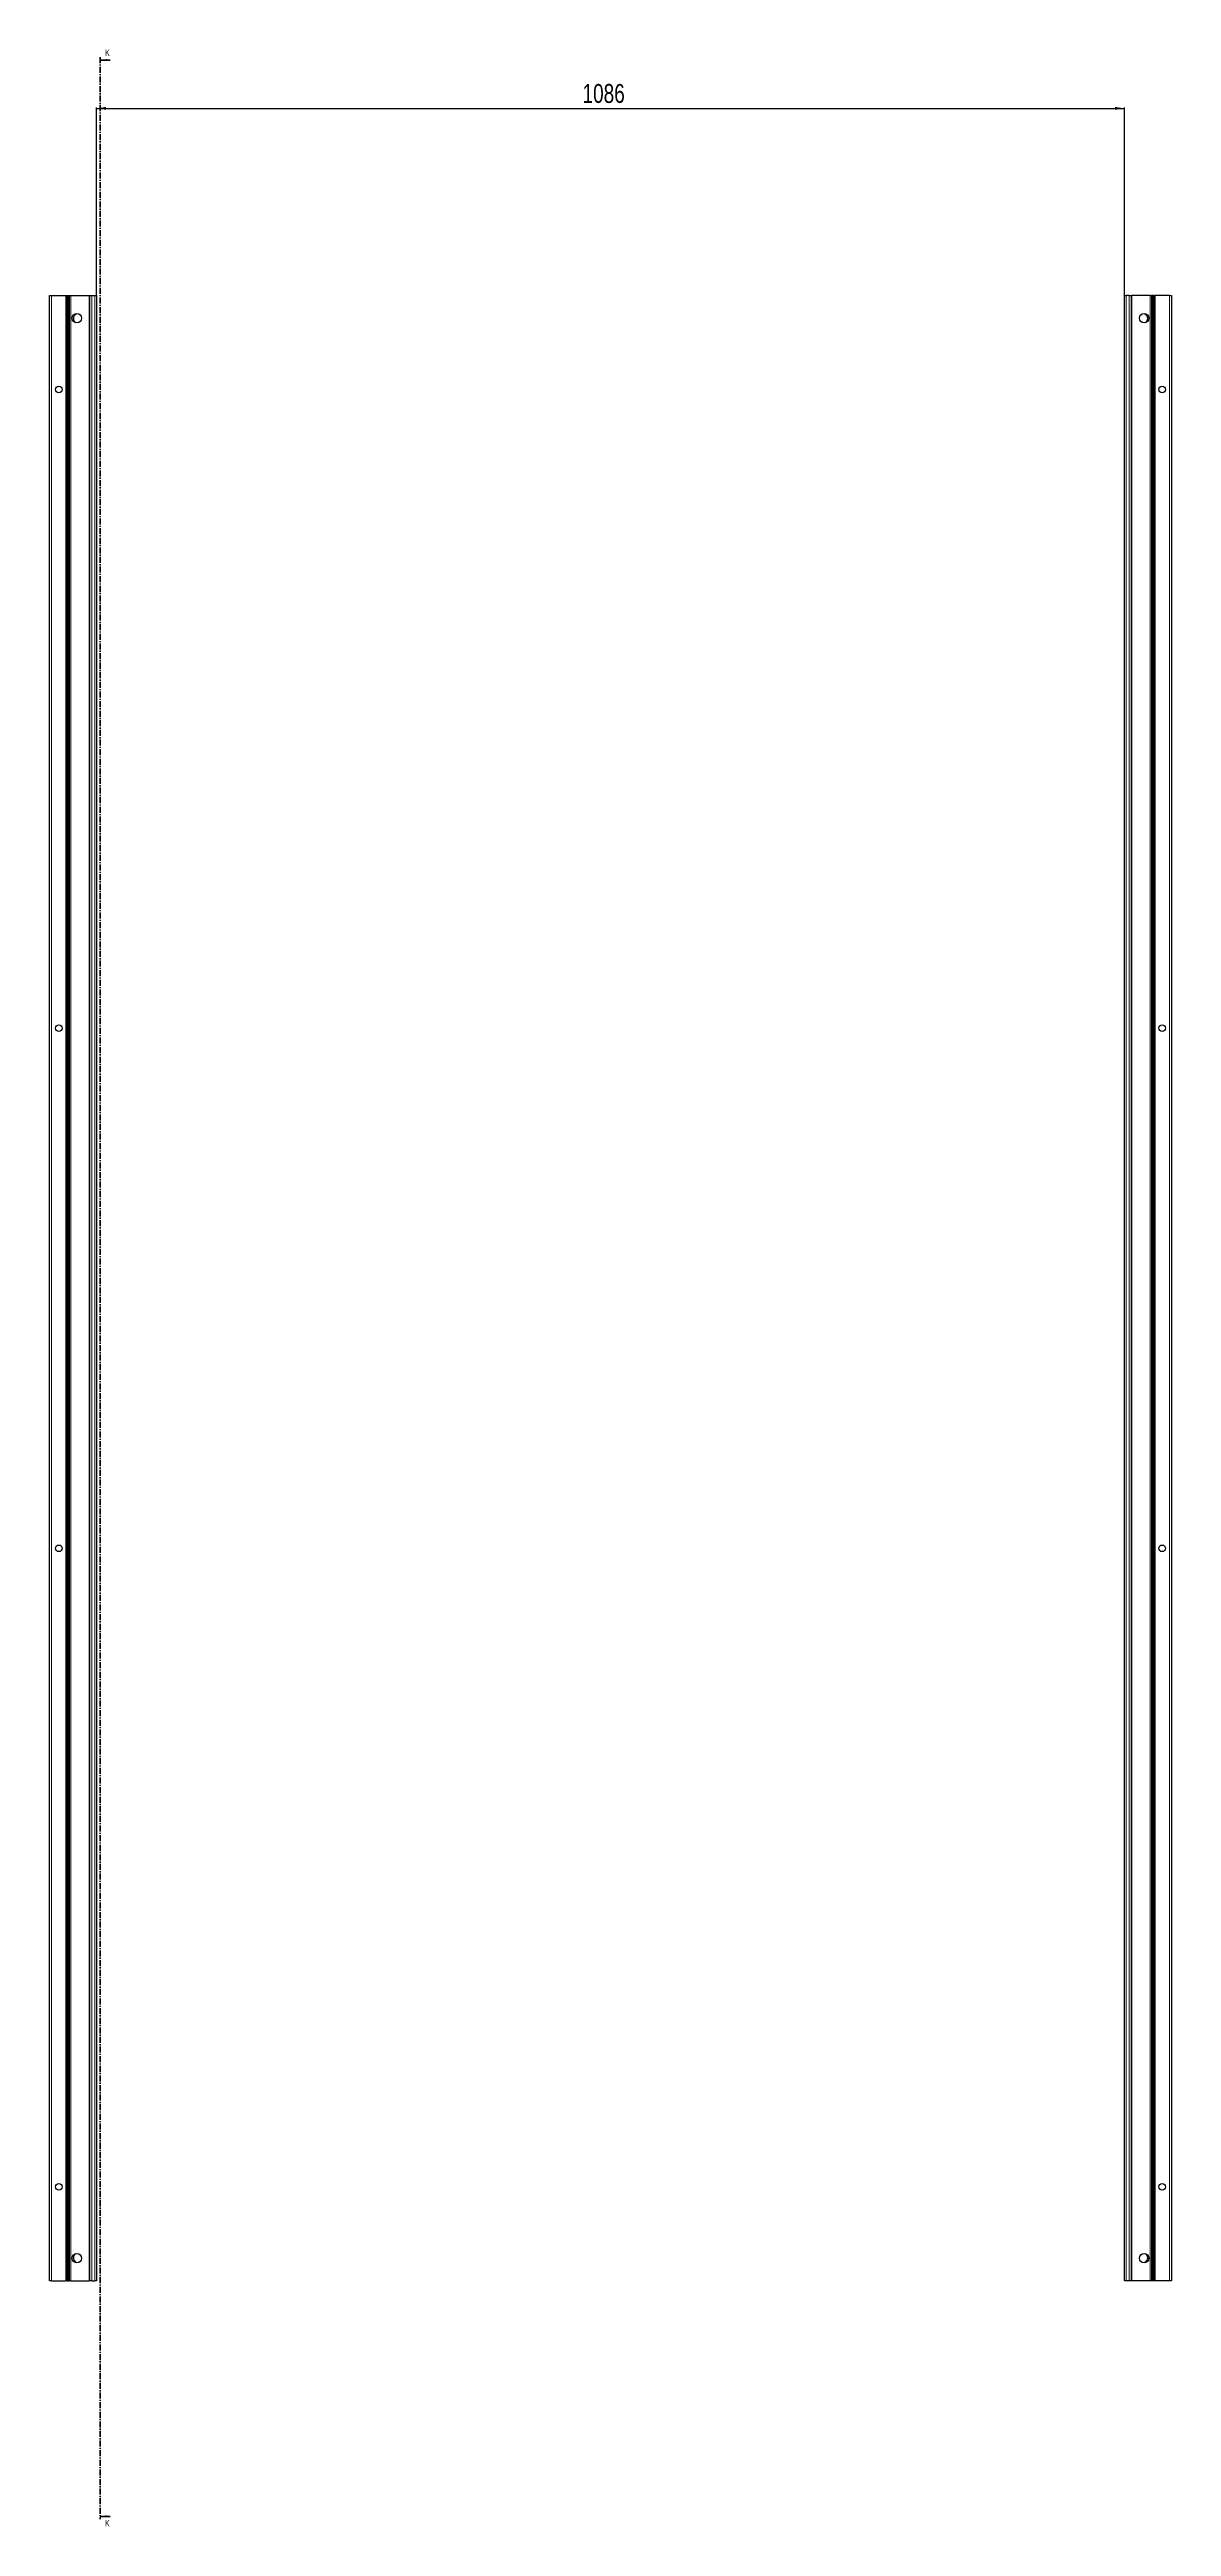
# Model space of a CAD drawing. Header units: millimetres. Extents: x -250 to 4825, y -2447 to 1577.
# Drawn here: x 2080 to 3265, y -1266 to 1353 of the extents above; entities that cross this region are included whole.
import ezdxf

# ---------------------------------------------------------------- set-up
doc = ezdxf.new("R2010")
doc.units = ezdxf.units.MM
doc.linetypes.add('CENTER', pattern=[10.16, 6.35, -1.27, 1.27, -1.27])
doc.layers.add('FORMAT', color=7, linetype='Continuous')
doc.styles.add('SLDTEXTSTYLE0', font='TXT', dxfattribs={"width": 0.75})
doc.dimstyles.new('SLDDIMSTYLE0', dxfattribs={"dimtxt": 20, "dimasz": 10, "dimexe": 0, "dimexo": 0.0625, "dimgap": 5, "dimtad": 2, "dimdec": 1, "dimrnd": 1e-09, "dimzin": 12, "dimdsep": 46, "dimtxsty": 'SLDTEXTSTYLE0', "dimsah": 1, "dimcen": 0.09, "dimadec": 0, "dimazin": 3, "dimtfac": 1, "dimtofl": 0, "dimtmove": 0, "dimatfit": 3, "dimfxl": 0, "dimfrac": 2, "dimtolj": 1, "dimtzin": 12, "dimarcsym": 0})

# ---------------------------------------------------------------- blocks, each defined once
blk = doc.blocks.new('_D_4')
at = {"layer": 'FORMAT'}
for p, q in [((2129.8, 1092.8), (2129.8, 1291.5)), ((2129.8, 1290.5), (3215.8, 1290.5)), ((3215.8, 1092.8), (3215.8, 1291.5))]:
    blk.add_line(p, q, dxfattribs=at)
for points in [[(2129.8, 1290.5), (2139.8, 1289), (2139.8, 1292.1)], [(3215.8, 1290.5), (3205.8, 1292.1), (3205.8, 1289)]]:
    blk.add_solid(points, dxfattribs=at)
at = {"layer": 'FORMAT', "insert": (2643.2, 1316.3), "char_height": 20, "attachment_point": 1, "style": 'SLDTEXTSTYLE0'}
blk.add_mtext('1086', dxfattribs=at)

msp = doc.modelspace()

# ---------------------------------------------------------------- linework, layer by layer
at = {"color": 7, "linetype": 'CENTER', "lineweight": 35}
msp.add_line((2133.49, 1344.64), (2133.49, -1258.12), dxfattribs=at)
at = {"color": 7, "linetype": 'Continuous', "lineweight": 35}
for p, q in [((2144.13, 1341.64), (2133.49, 1341.64)), ((2144.13, -1255.12), (2133.49, -1255.12))]:
    msp.add_line(p, q, dxfattribs=at)
at = {"color": 7, "linetype": 'Continuous', "lineweight": 25}
for p, q in [((2080.06, -1006.24), (2080.06, 1092.76)), ((2080.06, 1092.76), (2082.06, 1092.76)), ((2082.06, 1092.76), (2097.41, 1092.76)), ((2097.41, 1092.76), (2098.06, 1092.76)), ((2098.06, 1069.01), (2098.06, 1092.76)), ((2098.06, 1092.76), (2098.64, 1092.76)), ((2098.64, 1092.76), (2099.85, 1092.76)), ((2099.85, 1092.76), (2099.85, -1006.24)), ((2099.85, 1092.76), (2099.88, 1092.76)), ((2099.88, 1092.76), (2099.88, -1006.24)), ((2099.88, 1092.76), (2101.09, 1092.76)), ((2101.09, 1092.76), (2102.5, 1092.76)), ((2102.5, 1092.76), (2121.91, 1092.76)), ((2108.11, 1073.28), (2108.11, 1073.69)), ((2121.91, 1092.76), (2122.56, 1092.76)), ((2122.56, -1006.24), (2122.56, 1092.76)), ((2122.56, 1092.76), (2124.56, 1092.76)), ((2124.56, 1092.76), (2127.76, 1092.76)), ((2127.76, 1092.76), (2129.76, 1092.76)), ((2129.76, 1092.76), (2129.76, -1006.24)), ((3215.76, -1006.24), (3215.76, 1092.76)), ((3215.76, 1092.76), (3217.76, 1092.76)), ((3220.96, 1092.76), (3217.76, 1092.76)), ((3220.96, 1092.76), (3222.96, 1092.76)), ((3222.96, 1092.76), (3222.96, -1006.24)), ((3222.96, 1092.76), (3223.61, 1092.76)), ((3243.01, 1092.76), (3223.61, 1092.76)), ((3237.41, 1073.69), (3237.41, 1073.28)), ((3243.01, 1092.76), (3244.42, 1092.76)), ((3245.63, 1092.76), (3244.42, 1092.76)), ((3245.63, -1006.24), (3245.63, 1092.76)), ((3245.66, 1092.76), (3245.63, 1092.76)), ((3245.66, -1006.24), (3245.66, 1092.76)), ((3246.87, 1092.76), (3245.66, 1092.76)), ((3246.87, 1092.76), (3247.46, 1092.76)), ((3247.46, 1092.76), (3247.46, 1069.01)), ((3247.46, 1092.76), (3248.11, 1092.76)), ((3263.46, 1092.76), (3248.11, 1092.76)), ((3263.46, 1092.76), (3265.46, 1092.76)), ((3265.46, 1092.76), (3265.46, -1006.24)), ((2098.12, 1068.9), (2098.06, 1069.01)), ((2098.06, 1069.01), (2098.06, 1067.51)), ((2098.06, 1067.51), (2098.12, 1067.61)), ((2098.06, 1019.01), (2098.06, 1067.51)), ((2098.12, 1067.61), (2098.12, 1068.9)), ((3247.46, 1069.01), (3247.39, 1068.9)), ((3247.39, 1068.9), (3247.39, 1067.61)), ((3247.39, 1067.61), (3247.46, 1067.51)), ((3247.46, 1067.51), (3247.46, 1069.01)), ((3247.46, 1067.51), (3247.46, 1019.01)), ((2098.12, 1018.9), (2098.06, 1019.01)), ((2098.06, 1019.01), (2098.06, 1017.51)), ((2098.06, 1017.51), (2098.12, 1017.61)), ((2098.06, 969.01), (2098.06, 1017.51)), ((2098.12, 1017.61), (2098.12, 1018.9)), ((3247.46, 1019.01), (3247.39, 1018.9)), ((3247.39, 1018.9), (3247.39, 1017.61)), ((3247.39, 1017.61), (3247.46, 1017.51)), ((3247.46, 1017.51), (3247.46, 1019.01)), ((3247.46, 1017.51), (3247.46, 969.01)), ((2098.12, 968.9), (2098.06, 969.01)), ((2098.06, 969.01), (2098.06, 967.51)), ((2098.12, 967.61), (2098.12, 968.9)), ((3247.46, 969.01), (3247.39, 968.9)), ((3247.39, 968.9), (3247.39, 967.61)), ((3247.46, 967.51), (3247.46, 969.01)), ((2098.06, 967.51), (2098.12, 967.61)), ((2098.06, 919.01), (2098.06, 967.51)), ((3247.39, 967.61), (3247.46, 967.51)), ((3247.46, 967.51), (3247.46, 919.01)), ((2098.12, 918.9), (2098.06, 919.01)), ((2098.06, 919.01), (2098.06, 917.51)), ((2098.06, 917.51), (2098.12, 917.61)), ((2098.06, 869.01), (2098.06, 917.51)), ((2098.12, 917.61), (2098.12, 918.9)), ((3247.46, 919.01), (3247.39, 918.9)), ((3247.39, 918.9), (3247.39, 917.61)), ((3247.39, 917.61), (3247.46, 917.51)), ((3247.46, 917.51), (3247.46, 919.01)), ((3247.46, 917.51), (3247.46, 869.01)), ((2098.12, 868.9), (2098.06, 869.01)), ((2098.06, 869.01), (2098.06, 867.51)), ((2098.06, 867.51), (2098.12, 867.61)), ((2098.06, 819.01), (2098.06, 867.51)), ((2098.12, 867.61), (2098.12, 868.9)), ((3247.46, 869.01), (3247.39, 868.9)), ((3247.39, 868.9), (3247.39, 867.61)), ((3247.39, 867.61), (3247.46, 867.51)), ((3247.46, 867.51), (3247.46, 869.01)), ((3247.46, 867.51), (3247.46, 819.01)), ((2098.12, 818.9), (2098.06, 819.01)), ((2098.06, 819.01), (2098.06, 817.51)), ((2098.06, 817.51), (2098.12, 817.61)), ((2098.06, 769.01), (2098.06, 817.51)), ((2098.12, 817.61), (2098.12, 818.9)), ((3247.46, 819.01), (3247.39, 818.9)), ((3247.39, 818.9), (3247.39, 817.61)), ((3247.39, 817.61), (3247.46, 817.51)), ((3247.46, 817.51), (3247.46, 819.01)), ((3247.46, 817.51), (3247.46, 769.01)), ((2098.12, 768.9), (2098.06, 769.01)), ((2098.06, 769.01), (2098.06, 767.51)), ((2098.06, 767.51), (2098.12, 767.61)), ((2098.06, 719.01), (2098.06, 767.51)), ((2098.12, 767.61), (2098.12, 768.9)), ((3247.46, 769.01), (3247.39, 768.9)), ((3247.39, 768.9), (3247.39, 767.61)), ((3247.39, 767.61), (3247.46, 767.51)), ((3247.46, 767.51), (3247.46, 769.01)), ((3247.46, 767.51), (3247.46, 719.01)), ((2098.12, 718.9), (2098.06, 719.01)), ((2098.06, 719.01), (2098.06, 717.51)), ((2098.06, 717.51), (2098.12, 717.61)), ((2098.06, 669.01), (2098.06, 717.51)), ((2098.12, 717.61), (2098.12, 718.9)), ((3247.46, 719.01), (3247.39, 718.9)), ((3247.39, 718.9), (3247.39, 717.61)), ((3247.39, 717.61), (3247.46, 717.51)), ((3247.46, 717.51), (3247.46, 719.01)), ((3247.46, 717.51), (3247.46, 669.01)), ((2098.12, 668.9), (2098.06, 669.01)), ((2098.06, 669.01), (2098.06, 667.51)), ((2098.06, 667.51), (2098.12, 667.61)), ((2098.06, 619.01), (2098.06, 667.51)), ((2098.12, 667.61), (2098.12, 668.9)), ((3247.46, 669.01), (3247.39, 668.9)), ((3247.39, 668.9), (3247.39, 667.61)), ((3247.39, 667.61), (3247.46, 667.51)), ((3247.46, 667.51), (3247.46, 669.01)), ((3247.46, 667.51), (3247.46, 619.01)), ((2098.12, 618.9), (2098.06, 619.01)), ((2098.06, 619.01), (2098.06, 617.51)), ((2098.06, 617.51), (2098.12, 617.61)), ((2098.06, 569.01), (2098.06, 617.51)), ((2098.12, 617.61), (2098.12, 618.9)), ((3247.46, 619.01), (3247.39, 618.9)), ((3247.39, 618.9), (3247.39, 617.61)), ((3247.39, 617.61), (3247.46, 617.51)), ((3247.46, 617.51), (3247.46, 619.01)), ((3247.46, 617.51), (3247.46, 569.01)), ((2098.12, 568.9), (2098.06, 569.01)), ((2098.06, 569.01), (2098.06, 567.51)), ((2098.06, 567.51), (2098.12, 567.61)), ((2098.06, 519.01), (2098.06, 567.51)), ((2098.12, 567.61), (2098.12, 568.9)), ((3247.46, 569.01), (3247.39, 568.9)), ((3247.39, 568.9), (3247.39, 567.61)), ((3247.39, 567.61), (3247.46, 567.51)), ((3247.46, 567.51), (3247.46, 569.01)), ((3247.46, 567.51), (3247.46, 519.01)), ((2098.12, 518.9), (2098.06, 519.01)), ((2098.06, 519.01), (2098.06, 517.51)), ((2098.06, 517.51), (2098.12, 517.61)), ((2098.06, 469.01), (2098.06, 517.51)), ((2098.12, 517.61), (2098.12, 518.9)), ((3247.46, 519.01), (3247.39, 518.9)), ((3247.39, 518.9), (3247.39, 517.61)), ((3247.39, 517.61), (3247.46, 517.51)), ((3247.46, 517.51), (3247.46, 519.01)), ((3247.46, 517.51), (3247.46, 469.01)), ((2098.12, 468.9), (2098.06, 469.01)), ((2098.06, 469.01), (2098.06, 467.51)), ((2098.06, 467.51), (2098.12, 467.61)), ((2098.06, 419.01), (2098.06, 467.51)), ((2098.12, 467.61), (2098.12, 468.9)), ((3247.46, 469.01), (3247.39, 468.9)), ((3247.39, 468.9), (3247.39, 467.61)), ((3247.39, 467.61), (3247.46, 467.51)), ((3247.46, 467.51), (3247.46, 469.01)), ((3247.46, 467.51), (3247.46, 419.01)), ((2098.12, 418.9), (2098.06, 419.01)), ((2098.06, 419.01), (2098.06, 417.51)), ((3247.46, 419.01), (3247.39, 418.9)), ((3247.46, 417.51), (3247.46, 419.01)), ((2098.06, 417.51), (2098.12, 417.61)), ((2098.06, 369.01), (2098.06, 417.51)), ((2098.12, 417.61), (2098.12, 418.9)), ((3247.39, 418.9), (3247.39, 417.61)), ((3247.39, 417.61), (3247.46, 417.51)), ((3247.46, 417.51), (3247.46, 369.01)), ((2098.12, 368.9), (2098.06, 369.01)), ((2098.06, 369.01), (2098.06, 367.51)), ((2098.06, 367.51), (2098.12, 367.61)), ((2098.06, 319.01), (2098.06, 367.51)), ((2098.12, 367.61), (2098.12, 368.9)), ((3247.46, 369.01), (3247.39, 368.9)), ((3247.39, 368.9), (3247.39, 367.61)), ((3247.39, 367.61), (3247.46, 367.51)), ((3247.46, 367.51), (3247.46, 369.01)), ((3247.46, 367.51), (3247.46, 319.01)), ((2098.12, 318.9), (2098.06, 319.01)), ((2098.06, 319.01), (2098.06, 317.51)), ((2098.06, 317.51), (2098.12, 317.61)), ((2098.06, 269.01), (2098.06, 317.51)), ((2098.12, 317.61), (2098.12, 318.9)), ((3247.46, 319.01), (3247.39, 318.9)), ((3247.39, 318.9), (3247.39, 317.61)), ((3247.39, 317.61), (3247.46, 317.51)), ((3247.46, 317.51), (3247.46, 319.01)), ((3247.46, 317.51), (3247.46, 269.01)), ((2098.12, 268.9), (2098.06, 269.01)), ((2098.06, 269.01), (2098.06, 267.51)), ((2098.06, 267.51), (2098.12, 267.61)), ((2098.06, 219.01), (2098.06, 267.51)), ((2098.12, 267.61), (2098.12, 268.9)), ((3247.46, 269.01), (3247.39, 268.9)), ((3247.39, 268.9), (3247.39, 267.61)), ((3247.39, 267.61), (3247.46, 267.51)), ((3247.46, 267.51), (3247.46, 269.01)), ((3247.46, 267.51), (3247.46, 219.01)), ((2098.12, 218.9), (2098.06, 219.01)), ((2098.06, 219.01), (2098.06, 217.51)), ((2098.06, 217.51), (2098.12, 217.61)), ((2098.06, 169.01), (2098.06, 217.51)), ((2098.12, 217.61), (2098.12, 218.9)), ((3247.46, 219.01), (3247.39, 218.9)), ((3247.39, 218.9), (3247.39, 217.61)), ((3247.39, 217.61), (3247.46, 217.51)), ((3247.46, 217.51), (3247.46, 219.01)), ((3247.46, 217.51), (3247.46, 169.01)), ((2098.12, 168.9), (2098.06, 169.01)), ((2098.06, 169.01), (2098.06, 167.51)), ((2098.06, 167.51), (2098.12, 167.61)), ((2098.06, 119.01), (2098.06, 167.51)), ((2098.12, 167.61), (2098.12, 168.9)), ((3247.46, 169.01), (3247.39, 168.9)), ((3247.39, 168.9), (3247.39, 167.61)), ((3247.39, 167.61), (3247.46, 167.51)), ((3247.46, 167.51), (3247.46, 169.01)), ((3247.46, 167.51), (3247.46, 119.01)), ((2098.12, 118.9), (2098.06, 119.01)), ((2098.06, 119.01), (2098.06, 117.51)), ((2098.06, 117.51), (2098.12, 117.61)), ((2098.06, 69.01), (2098.06, 117.51)), ((2098.12, 117.61), (2098.12, 118.9)), ((3247.46, 119.01), (3247.39, 118.9)), ((3247.39, 118.9), (3247.39, 117.61)), ((3247.39, 117.61), (3247.46, 117.51)), ((3247.46, 117.51), (3247.46, 119.01)), ((3247.46, 117.51), (3247.46, 69.01)), ((2098.12, 68.9), (2098.06, 69.01)), ((2098.06, 69.01), (2098.06, 67.51)), ((2098.06, 67.51), (2098.12, 67.61)), ((2098.06, 19.01), (2098.06, 67.51)), ((2098.12, 67.61), (2098.12, 68.9)), ((3247.46, 69.01), (3247.39, 68.9)), ((3247.39, 68.9), (3247.39, 67.61)), ((3247.39, 67.61), (3247.46, 67.51)), ((3247.46, 67.51), (3247.46, 69.01)), ((3247.46, 67.51), (3247.46, 19.01)), ((2098.12, 18.9), (2098.06, 19.01)), ((2098.06, 19.01), (2098.06, 17.51)), ((2098.06, 17.51), (2098.12, 17.61)), ((2098.06, -30.99), (2098.06, 17.51)), ((2098.12, 17.61), (2098.12, 18.9)), ((3247.46, 19.01), (3247.39, 18.9)), ((3247.39, 18.9), (3247.39, 17.61)), ((3247.39, 17.61), (3247.46, 17.51)), ((3247.46, 17.51), (3247.46, 19.01)), ((3247.46, 17.51), (3247.46, -30.99)), ((2098.12, -31.1), (2098.06, -30.99)), ((2098.06, -30.99), (2098.06, -32.49)), ((2098.06, -32.49), (2098.12, -32.39)), ((2098.06, -80.99), (2098.06, -32.49)), ((2098.12, -32.39), (2098.12, -31.1)), ((3247.46, -30.99), (3247.39, -31.1)), ((3247.39, -31.1), (3247.39, -32.39)), ((3247.39, -32.39), (3247.46, -32.49)), ((3247.46, -32.49), (3247.46, -30.99)), ((3247.46, -32.49), (3247.46, -80.99)), ((2098.12, -81.1), (2098.06, -80.99)), ((2098.06, -80.99), (2098.06, -82.49)), ((2098.06, -82.49), (2098.12, -82.39)), ((2098.06, -130.99), (2098.06, -82.49)), ((2098.12, -82.39), (2098.12, -81.1)), ((3247.46, -80.99), (3247.39, -81.1)), ((3247.39, -81.1), (3247.39, -82.39)), ((3247.39, -82.39), (3247.46, -82.49)), ((3247.46, -82.49), (3247.46, -80.99)), ((3247.46, -82.49), (3247.46, -130.99)), ((2098.12, -131.1), (2098.06, -130.99)), ((2098.06, -130.99), (2098.06, -132.49)), ((2098.06, -132.49), (2098.12, -132.39)), ((2098.06, -180.99), (2098.06, -132.49)), ((2098.12, -132.39), (2098.12, -131.1)), ((3247.46, -130.99), (3247.39, -131.1)), ((3247.39, -131.1), (3247.39, -132.39)), ((3247.39, -132.39), (3247.46, -132.49)), ((3247.46, -132.49), (3247.46, -130.99)), ((3247.46, -132.49), (3247.46, -180.99)), ((2098.12, -181.1), (2098.06, -180.99)), ((2098.06, -180.99), (2098.06, -182.49)), ((2098.06, -182.49), (2098.12, -182.39)), ((2098.06, -230.99), (2098.06, -182.49)), ((2098.12, -182.39), (2098.12, -181.1)), ((3247.46, -180.99), (3247.39, -181.1)), ((3247.39, -181.1), (3247.39, -182.39)), ((3247.39, -182.39), (3247.46, -182.49)), ((3247.46, -182.49), (3247.46, -180.99)), ((3247.46, -182.49), (3247.46, -230.99)), ((2098.12, -231.1), (2098.06, -230.99)), ((2098.06, -230.99), (2098.06, -232.49)), ((2098.06, -232.49), (2098.12, -232.39)), ((2098.06, -280.99), (2098.06, -232.49)), ((2098.12, -232.39), (2098.12, -231.1)), ((3247.46, -230.99), (3247.39, -231.1)), ((3247.39, -231.1), (3247.39, -232.39)), ((3247.39, -232.39), (3247.46, -232.49)), ((3247.46, -232.49), (3247.46, -230.99)), ((3247.46, -232.49), (3247.46, -280.99)), ((2098.12, -281.1), (2098.06, -280.99)), ((2098.06, -280.99), (2098.06, -282.49)), ((2098.06, -282.49), (2098.12, -282.39)), ((2098.06, -330.99), (2098.06, -282.49)), ((2098.12, -282.39), (2098.12, -281.1)), ((3247.46, -280.99), (3247.39, -281.1)), ((3247.39, -281.1), (3247.39, -282.39)), ((3247.39, -282.39), (3247.46, -282.49)), ((3247.46, -282.49), (3247.46, -280.99)), ((3247.46, -282.49), (3247.46, -330.99)), ((2098.12, -331.1), (2098.06, -330.99)), ((2098.06, -330.99), (2098.06, -332.49)), ((2098.06, -332.49), (2098.12, -332.39)), ((2098.06, -380.99), (2098.06, -332.49)), ((2098.12, -332.39), (2098.12, -331.1)), ((3247.46, -330.99), (3247.39, -331.1)), ((3247.39, -331.1), (3247.39, -332.39)), ((3247.39, -332.39), (3247.46, -332.49)), ((3247.46, -332.49), (3247.46, -330.99)), ((3247.46, -332.49), (3247.46, -380.99)), ((2098.12, -381.1), (2098.06, -380.99)), ((2098.06, -380.99), (2098.06, -382.49)), ((2098.06, -382.49), (2098.12, -382.39)), ((2098.06, -430.99), (2098.06, -382.49)), ((2098.12, -382.39), (2098.12, -381.1)), ((3247.46, -380.99), (3247.39, -381.1)), ((3247.39, -381.1), (3247.39, -382.39)), ((3247.39, -382.39), (3247.46, -382.49)), ((3247.46, -382.49), (3247.46, -380.99)), ((3247.46, -382.49), (3247.46, -430.99)), ((2098.12, -431.1), (2098.06, -430.99)), ((2098.06, -430.99), (2098.06, -432.49)), ((2098.06, -432.49), (2098.12, -432.39)), ((2098.06, -480.99), (2098.06, -432.49)), ((2098.12, -432.39), (2098.12, -431.1)), ((3247.46, -430.99), (3247.39, -431.1)), ((3247.39, -431.1), (3247.39, -432.39)), ((3247.39, -432.39), (3247.46, -432.49)), ((3247.46, -432.49), (3247.46, -430.99)), ((3247.46, -432.49), (3247.46, -480.99)), ((2098.12, -481.1), (2098.06, -480.99)), ((2098.06, -480.99), (2098.06, -482.49)), ((2098.06, -482.49), (2098.12, -482.39)), ((2098.06, -530.99), (2098.06, -482.49)), ((2098.12, -482.39), (2098.12, -481.1)), ((3247.46, -480.99), (3247.39, -481.1)), ((3247.39, -481.1), (3247.39, -482.39)), ((3247.39, -482.39), (3247.46, -482.49)), ((3247.46, -482.49), (3247.46, -480.99)), ((3247.46, -482.49), (3247.46, -530.99)), ((2098.12, -531.1), (2098.06, -530.99)), ((2098.06, -530.99), (2098.06, -532.49)), ((2098.06, -532.49), (2098.12, -532.39)), ((2098.06, -580.99), (2098.06, -532.49)), ((2098.12, -532.39), (2098.12, -531.1)), ((3247.46, -530.99), (3247.39, -531.1)), ((3247.39, -531.1), (3247.39, -532.39)), ((3247.39, -532.39), (3247.46, -532.49)), ((3247.46, -532.49), (3247.46, -530.99)), ((3247.46, -532.49), (3247.46, -580.99)), ((2098.12, -581.1), (2098.06, -580.99)), ((2098.06, -580.99), (2098.06, -582.49)), ((2098.06, -582.49), (2098.12, -582.39)), ((2098.06, -630.99), (2098.06, -582.49)), ((2098.12, -582.39), (2098.12, -581.1)), ((3247.46, -580.99), (3247.39, -581.1)), ((3247.39, -581.1), (3247.39, -582.39)), ((3247.39, -582.39), (3247.46, -582.49)), ((3247.46, -582.49), (3247.46, -580.99)), ((3247.46, -582.49), (3247.46, -630.99)), ((2098.12, -631.1), (2098.06, -630.99)), ((2098.06, -630.99), (2098.06, -632.49)), ((2098.06, -632.49), (2098.12, -632.39)), ((2098.06, -680.99), (2098.06, -632.49)), ((2098.12, -632.39), (2098.12, -631.1)), ((3247.46, -630.99), (3247.39, -631.1)), ((3247.39, -631.1), (3247.39, -632.39)), ((3247.39, -632.39), (3247.46, -632.49)), ((3247.46, -632.49), (3247.46, -630.99)), ((3247.46, -632.49), (3247.46, -680.99)), ((2098.12, -681.1), (2098.06, -680.99)), ((2098.06, -680.99), (2098.06, -682.49)), ((2098.06, -682.49), (2098.12, -682.39)), ((2098.06, -730.99), (2098.06, -682.49)), ((2098.12, -682.39), (2098.12, -681.1)), ((3247.46, -680.99), (3247.39, -681.1)), ((3247.39, -681.1), (3247.39, -682.39)), ((3247.39, -682.39), (3247.46, -682.49)), ((3247.46, -682.49), (3247.46, -680.99)), ((3247.46, -682.49), (3247.46, -730.99)), ((2098.12, -731.1), (2098.06, -730.99)), ((2098.06, -730.99), (2098.06, -732.49)), ((2098.06, -732.49), (2098.12, -732.39)), ((2098.06, -780.99), (2098.06, -732.49)), ((2098.12, -732.39), (2098.12, -731.1)), ((3247.46, -730.99), (3247.39, -731.1)), ((3247.39, -731.1), (3247.39, -732.39)), ((3247.39, -732.39), (3247.46, -732.49)), ((3247.46, -732.49), (3247.46, -730.99)), ((3247.46, -732.49), (3247.46, -780.99)), ((2098.12, -781.1), (2098.06, -780.99)), ((2098.06, -780.99), (2098.06, -782.49)), ((2098.06, -782.49), (2098.12, -782.39)), ((2098.06, -830.99), (2098.06, -782.49)), ((2098.12, -782.39), (2098.12, -781.1)), ((3247.46, -780.99), (3247.39, -781.1)), ((3247.39, -781.1), (3247.39, -782.39)), ((3247.39, -782.39), (3247.46, -782.49)), ((3247.46, -782.49), (3247.46, -780.99)), ((3247.46, -782.49), (3247.46, -830.99)), ((2098.12, -831.1), (2098.06, -830.99)), ((2098.06, -830.99), (2098.06, -832.49)), ((2098.06, -832.49), (2098.12, -832.39)), ((2098.06, -880.99), (2098.06, -832.49)), ((2098.12, -832.39), (2098.12, -831.1)), ((3247.46, -830.99), (3247.39, -831.1)), ((3247.39, -831.1), (3247.39, -832.39)), ((3247.39, -832.39), (3247.46, -832.49)), ((3247.46, -832.49), (3247.46, -830.99)), ((3247.46, -832.49), (3247.46, -880.99)), ((2098.12, -881.1), (2098.06, -880.99)), ((2098.06, -880.99), (2098.06, -882.49)), ((2098.06, -882.49), (2098.12, -882.39)), ((2098.06, -930.99), (2098.06, -882.49)), ((2098.12, -882.39), (2098.12, -881.1)), ((3247.46, -880.99), (3247.39, -881.1)), ((3247.39, -881.1), (3247.39, -882.39)), ((3247.39, -882.39), (3247.46, -882.49)), ((3247.46, -882.49), (3247.46, -880.99)), ((3247.46, -882.49), (3247.46, -930.99)), ((2098.12, -931.1), (2098.06, -930.99)), ((2098.06, -930.99), (2098.06, -932.49)), ((2098.06, -932.49), (2098.12, -932.39)), ((2098.06, -980.99), (2098.06, -932.49)), ((2098.12, -932.39), (2098.12, -931.1)), ((3247.46, -930.99), (3247.39, -931.1)), ((3247.39, -931.1), (3247.39, -932.39)), ((3247.39, -932.39), (3247.46, -932.49)), ((3247.46, -932.49), (3247.46, -930.99)), ((3247.46, -932.49), (3247.46, -980.99)), ((2098.12, -981.1), (2098.06, -980.99)), ((2098.06, -980.99), (2098.06, -982.49)), ((2098.06, -982.49), (2098.12, -982.39)), ((2098.06, -1006.24), (2098.06, -982.49)), ((2098.12, -982.39), (2098.12, -981.1)), ((2108.11, -987.18), (2108.11, -986.77)), ((3237.41, -986.77), (3237.41, -987.18)), ((3247.46, -980.99), (3247.39, -981.1)), ((3247.39, -981.1), (3247.39, -982.39)), ((3247.39, -982.39), (3247.46, -982.49)), ((3247.46, -982.49), (3247.46, -980.99)), ((3247.46, -982.49), (3247.46, -1006.24)), ((2082.06, -1006.24), (2080.06, -1006.24)), ((2082.06, -1006.24), (2097.41, -1006.24)), ((2098.06, -1006.24), (2097.41, -1006.24)), ((2098.64, -1006.24), (2098.06, -1006.24)), ((2098.64, -1006.24), (2099.85, -1006.24)), ((2099.85, -1006.24), (2099.88, -1006.24)), ((2099.88, -1006.24), (2101.09, -1006.24)), ((2102.5, -1006.24), (2101.09, -1006.24)), ((2102.5, -1006.24), (2121.91, -1006.24)), ((2122.56, -1006.24), (2121.91, -1006.24)), ((2124.56, -1006.24), (2122.56, -1006.24)), ((2124.56, -1006.24), (2127.76, -1006.24)), ((2129.76, -1006.24), (2127.76, -1006.24)), ((3217.76, -1006.24), (3215.76, -1006.24)), ((3220.96, -1006.24), (3217.76, -1006.24)), ((3222.96, -1006.24), (3220.96, -1006.24)), ((3223.61, -1006.24), (3222.96, -1006.24)), ((3243.01, -1006.24), (3223.61, -1006.24)), ((3244.42, -1006.24), (3243.01, -1006.24)), ((3245.63, -1006.24), (3244.42, -1006.24)), ((3245.66, -1006.24), (3245.63, -1006.24)), ((3246.87, -1006.24), (3245.66, -1006.24)), ((3247.46, -1006.24), (3246.87, -1006.24)), ((3248.11, -1006.24), (3247.46, -1006.24)), ((3263.46, -1006.24), (3248.11, -1006.24)), ((3265.46, -1006.24), (3263.46, -1006.24))]:
    msp.add_line(p, q, dxfattribs=at)
at = {"color": 8, "linetype": 'Continuous', "lineweight": 18}
for p, q in [((2082.06, 1092.76), (2082.06, -1006.24)), ((2097.41, -1006.24), (2097.41, 1092.76)), ((2098.64, 1092.76), (2098.64, -1006.24)), ((2101.09, -1006.24), (2101.09, 1092.76)), ((2102.5, 1092.76), (2102.5, -1006.24)), ((2121.91, -1006.24), (2121.91, 1092.76)), ((2124.56, 1092.76), (2124.56, -1006.24)), ((2127.76, -1006.24), (2127.76, 1092.76)), ((3217.76, 1092.76), (3217.76, -1006.24)), ((3220.96, -1006.24), (3220.96, 1092.76)), ((3223.61, 1092.76), (3223.61, -1006.24)), ((3243.01, -1006.24), (3243.01, 1092.76)), ((3244.42, 1092.76), (3244.42, -1006.24)), ((3246.87, -1006.24), (3246.87, 1092.76)), ((3248.11, 1092.76), (3248.11, -1006.24)), ((3263.46, -1006.24), (3263.46, 1092.76))]:
    msp.add_line(p, q, dxfattribs=at)
at = {"color": 7, "linetype": 'Continuous', "lineweight": 25}
for centre, radius in [((2108.91, 1068.76), 5), ((3236.61, 1068.76), 5), ((2089.91, 993.26), 3.5), ((3255.61, 993.26), 3.5), ((2089.91, 318.26), 3.5), ((3255.61, 318.26), 3.5), ((2089.91, -231.74), 3.5), ((3255.61, -231.74), 3.5), ((2089.91, -906.74), 3.5), ((3255.61, -906.74), 3.5), ((2108.91, -982.24), 5), ((3236.61, -982.24), 5)]:
    msp.add_circle(centre, radius, dxfattribs=at)
for centre, radius, start, end in [((2110.41, 1068.26), 5.25, 119.14074, 233.81086), ((2107.61, 1073.28), 0.5, 299.14074, 0), ((3237.91, 1073.28), 0.5, 180, 240.85926), ((3235.11, 1068.26), 5.25, 306.18971, 60.85926), ((2110.41, -981.74), 5.25, 126.18914, 240.85926), ((2107.61, -986.77), 0.5, 0, 60.85926), ((3237.91, -986.77), 0.5, 119.14074, 180), ((3235.11, -981.74), 5.25, 299.14074, 53.81088)]:
    msp.add_arc(centre, radius, start, end, dxfattribs=at)
at = {"color": 7, "linetype": 'Continuous', "lineweight": 35}
for points in [[(2133.49, 1341.64), (2140.49, 1340.52), (2140.49, 1342.76)], [(2133.49, -1255.12), (2140.49, -1256.24), (2140.49, -1254)]]:
    msp.add_solid(points, dxfattribs=at)

# ---------------------------------------------------------------- texts
at = {"color": 7, "linetype": 'Continuous', "char_height": 7, "attachment_point": 1, "style": 'SLDTEXTSTYLE0'}
for insert in [(2138.62, 1352.74), (2138.62, -1258.82)]:
    msp.add_mtext('K', dxfattribs=dict(at, insert=insert))

# ---------------------------------------------------------------- dimensions: what is measured, and where the dimension line sits
at = {"layer": 'FORMAT'}
dim = msp.add_linear_dim(base=(3215.76, 1290.55), p1=(2129.76, 1092.76), p2=(3215.76, 1092.76), angle=0, dimstyle='SLDDIMSTYLE0', dxfattribs=at)
dim.commit()
dim.dimension.update_dxf_attribs({"geometry": '_D_4', "text_midpoint": (2672.76, 1290.55), "dimtype": 160})

doc.saveas('drawing.dxf')
